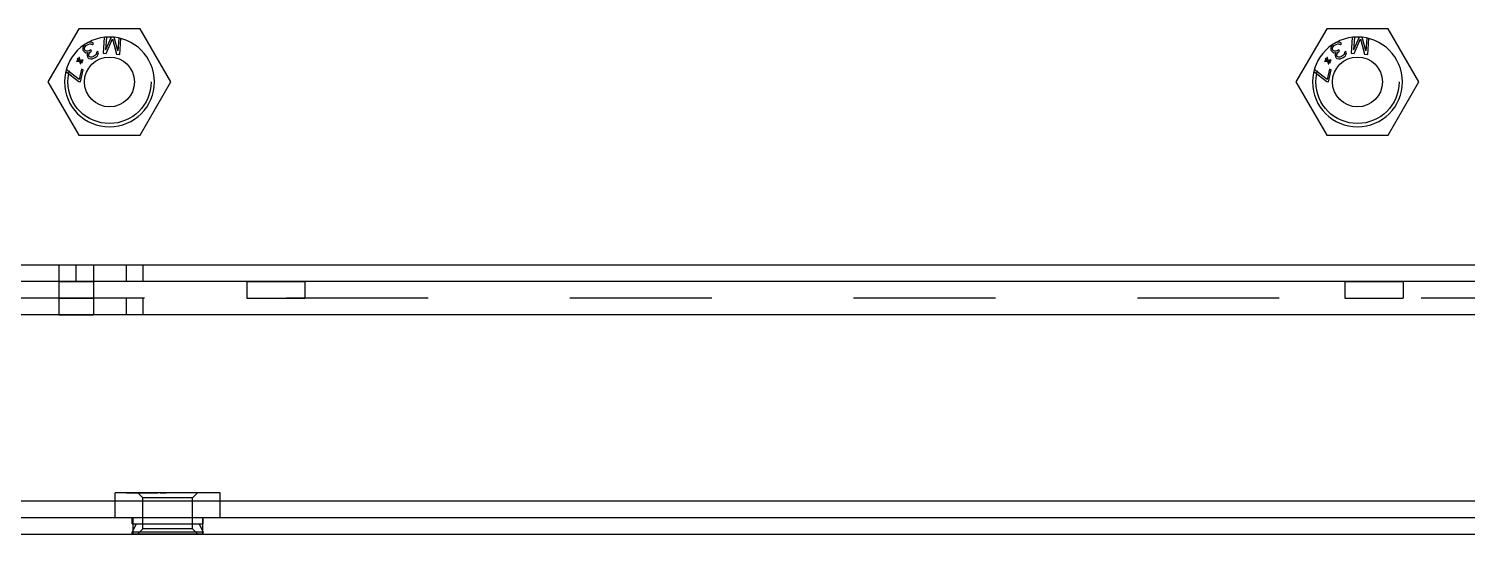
# Model space of a CAD drawing. Header units: millimetres. Extents: x 0 to 8948, y -1340 to 1100.
# Drawn here: x 5455.3 to 5541.7, y 474.4 to 504.8 of the extents above; entities that cross this region are included whole.
import ezdxf

# ---------------------------------------------------------------- set-up
doc = ezdxf.new("R2010")
doc.units = ezdxf.units.MM
doc.header["$LTSCALE"] = 85.25
doc.linetypes.add('HIDDEN', pattern=[0.2, 0.1, -0.1])
doc.layers.get('0').update_dxf_attribs({"linetype": 'CONTINUOUS'})
doc.layers.add('02___PRT_ALL_AXES', color=7, linetype='CONTINUOUS')
doc.layers.add('DEFAULT_2', color=8, linetype='HIDDEN')

msp = doc.modelspace()

# ---------------------------------------------------------------- linework, layer by layer
at = {"color": 7, "linetype": 'Continuous'}
for p, q in [((5458.864, 503.996), (5458.788, 503.973)), ((5458.958, 504.002), (5458.864, 503.996)), ((5459.033, 503.998), (5458.958, 504.002)), ((5459.102, 503.965), (5459.033, 503.998)), ((5459.792, 504.296), (5459.724, 503.346)), ((5460.211, 504.312), (5459.864, 503.549)), ((5459.919, 504.308), (5459.864, 503.549)), ((5459.911, 503.332), (5460.287, 504.201)), ((5460.287, 504.201), (5460.535, 503.288)), ((5460.612, 503.495), (5460.378, 504.3)), ((5460.667, 504.254), (5460.612, 503.495)), ((5460.722, 503.274), (5460.79, 504.225)), ((5533.864, 503.996), (5533.788, 503.973)), ((5533.958, 504.002), (5533.864, 503.996)), ((5534.033, 503.998), (5533.958, 504.002)), ((5534.102, 503.965), (5534.033, 503.998)), ((5534.792, 504.296), (5534.724, 503.346)), ((5535.211, 504.312), (5534.864, 503.549)), ((5534.919, 504.308), (5534.864, 503.549)), ((5534.911, 503.332), (5535.287, 504.201)), ((5535.287, 504.201), (5535.535, 503.288)), ((5535.612, 503.495), (5535.378, 504.3)), ((5535.667, 504.254), (5535.612, 503.495)), ((5535.722, 503.274), (5535.79, 504.225)), ((5458.498, 503.676), (5458.495, 503.6)), ((5458.495, 503.6), (5458.51, 503.534)), ((5458.529, 503.745), (5458.498, 503.676)), ((5458.51, 503.534), (5458.554, 503.461)), ((5458.579, 503.824), (5458.529, 503.745)), ((5458.554, 503.461), (5458.615, 503.399)), ((5458.635, 503.881), (5458.579, 503.824)), ((5458.595, 503.635), (5458.609, 503.693)), ((5458.599, 503.588), (5458.595, 503.635)), ((5458.643, 503.515), (5458.599, 503.588)), ((5458.609, 503.693), (5458.634, 503.733)), ((5458.615, 503.399), (5458.684, 503.366)), ((5458.634, 503.733), (5458.712, 503.805)), ((5458.722, 503.464), (5458.643, 503.515)), ((5458.684, 503.366), (5458.795, 503.383)), ((5458.712, 503.805), (5458.819, 503.869)), ((5458.798, 503.459), (5458.722, 503.464)), ((5458.757, 503.285), (5458.754, 503.209)), ((5458.754, 503.209), (5458.78, 503.126)), ((5458.795, 503.383), (5458.757, 503.285)), ((5458.78, 503.126), (5458.802, 503.089)), ((5458.916, 503.505), (5458.798, 503.459)), ((5458.819, 503.869), (5458.919, 503.905)), ((5458.861, 503.274), (5458.875, 503.332)), ((5458.869, 503.179), (5458.861, 503.274)), ((5458.891, 503.143), (5458.869, 503.179)), ((5458.875, 503.332), (5458.96, 503.433)), ((5458.96, 503.11), (5458.891, 503.143)), ((5458.987, 503.548), (5458.916, 503.505)), ((5458.919, 503.905), (5458.966, 503.908)), ((5458.96, 503.433), (5459.031, 503.475)), ((5458.966, 503.908), (5459.023, 503.893)), ((5459.031, 503.475), (5458.987, 503.548)), ((5459.023, 503.893), (5459.063, 503.867)), ((5459.135, 503.141), (5459.035, 503.105)), ((5459.063, 503.867), (5459.153, 503.921)), ((5459.153, 503.921), (5459.102, 503.965)), ((5459.207, 503.184), (5459.135, 503.141)), ((5459.285, 503.256), (5459.207, 503.184)), ((5459.244, 503.082), (5459.358, 503.175)), ((5459.317, 503.324), (5459.285, 503.256)), ((5459.32, 503.4), (5459.317, 503.324)), ((5459.409, 503.454), (5459.32, 503.4)), ((5459.358, 503.175), (5459.407, 503.255)), ((5459.407, 503.255), (5459.435, 503.37)), ((5459.435, 503.37), (5459.409, 503.454)), ((5459.724, 503.346), (5459.911, 503.332)), ((5460.535, 503.288), (5460.722, 503.274)), ((5533.498, 503.676), (5533.495, 503.6)), ((5533.495, 503.6), (5533.51, 503.534)), ((5533.529, 503.745), (5533.498, 503.676)), ((5533.51, 503.534), (5533.554, 503.461)), ((5533.579, 503.824), (5533.529, 503.745)), ((5533.554, 503.461), (5533.615, 503.399)), ((5533.635, 503.881), (5533.579, 503.824)), ((5533.595, 503.635), (5533.609, 503.693)), ((5533.599, 503.588), (5533.595, 503.635)), ((5533.643, 503.515), (5533.599, 503.588)), ((5533.609, 503.693), (5533.634, 503.733)), ((5533.615, 503.399), (5533.684, 503.366)), ((5533.634, 503.733), (5533.712, 503.805)), ((5533.722, 503.464), (5533.643, 503.515)), ((5533.684, 503.366), (5533.795, 503.383)), ((5533.712, 503.805), (5533.819, 503.869)), ((5533.798, 503.459), (5533.722, 503.464)), ((5533.757, 503.285), (5533.754, 503.209)), ((5533.754, 503.209), (5533.78, 503.126)), ((5533.795, 503.383), (5533.757, 503.285)), ((5533.78, 503.126), (5533.802, 503.089)), ((5533.916, 503.505), (5533.798, 503.459)), ((5533.819, 503.869), (5533.919, 503.905)), ((5533.861, 503.274), (5533.875, 503.332)), ((5533.869, 503.179), (5533.861, 503.274)), ((5533.891, 503.143), (5533.869, 503.179)), ((5533.875, 503.332), (5533.96, 503.433)), ((5533.96, 503.11), (5533.891, 503.143)), ((5533.987, 503.548), (5533.916, 503.505)), ((5533.919, 503.905), (5533.966, 503.908)), ((5533.96, 503.433), (5534.031, 503.475)), ((5533.966, 503.908), (5534.023, 503.893)), ((5534.031, 503.475), (5533.987, 503.548)), ((5534.023, 503.893), (5534.063, 503.867)), ((5534.135, 503.141), (5534.035, 503.105)), ((5534.063, 503.867), (5534.153, 503.921)), ((5534.153, 503.921), (5534.102, 503.965)), ((5534.207, 503.184), (5534.135, 503.141)), ((5534.285, 503.256), (5534.207, 503.184)), ((5534.244, 503.082), (5534.358, 503.175)), ((5534.317, 503.324), (5534.285, 503.256)), ((5534.32, 503.4), (5534.317, 503.324)), ((5534.409, 503.454), (5534.32, 503.4)), ((5534.358, 503.175), (5534.407, 503.255)), ((5534.407, 503.255), (5534.435, 503.37)), ((5534.435, 503.37), (5534.409, 503.454)), ((5534.724, 503.346), (5534.911, 503.332)), ((5535.535, 503.288), (5535.722, 503.274)), ((5458.285, 501.765), (5457.508, 502.364)), ((5458.276, 502.897), (5458.129, 502.873)), ((5458.129, 502.873), (5458.134, 502.844)), ((5458.134, 502.844), (5458.311, 502.873)), ((5458.178, 503.017), (5458.154, 502.983)), ((5458.154, 502.983), (5458.276, 502.897)), ((5458.3, 502.931), (5458.178, 503.017)), ((5458.302, 503.083), (5458.272, 503.078)), ((5458.272, 503.078), (5458.3, 502.931)), ((5458.421, 502.375), (5458.285, 501.765)), ((5458.334, 502.907), (5458.302, 503.083)), ((5458.311, 502.873), (5458.343, 502.697)), ((5458.511, 502.936), (5458.334, 502.907)), ((5458.343, 502.697), (5458.373, 502.702)), ((5458.345, 502.848), (5458.467, 502.763)), ((5458.373, 502.702), (5458.345, 502.848)), ((5458.361, 501.62), (5458.525, 502.352)), ((5458.369, 502.883), (5458.516, 502.907)), ((5458.491, 502.797), (5458.369, 502.883)), ((5458.525, 502.352), (5458.421, 502.375)), ((5458.467, 502.763), (5458.491, 502.797)), ((5458.516, 502.907), (5458.511, 502.936)), ((5458.802, 503.089), (5458.863, 503.027)), ((5458.863, 503.027), (5458.979, 502.997)), ((5459.035, 503.105), (5458.96, 503.11)), ((5458.979, 502.997), (5459.072, 503.003)), ((5459.072, 503.003), (5459.208, 503.06)), ((5459.208, 503.06), (5459.244, 503.082)), ((5533.285, 501.765), (5532.508, 502.364)), ((5533.276, 502.897), (5533.129, 502.873)), ((5533.129, 502.873), (5533.134, 502.844)), ((5533.134, 502.844), (5533.311, 502.873)), ((5533.178, 503.017), (5533.154, 502.983)), ((5533.154, 502.983), (5533.276, 502.897)), ((5533.3, 502.931), (5533.178, 503.017)), ((5533.302, 503.083), (5533.272, 503.078)), ((5533.272, 503.078), (5533.3, 502.931)), ((5533.421, 502.375), (5533.285, 501.765)), ((5533.334, 502.907), (5533.302, 503.083)), ((5533.311, 502.873), (5533.343, 502.697)), ((5533.511, 502.936), (5533.334, 502.907)), ((5533.343, 502.697), (5533.373, 502.702)), ((5533.345, 502.848), (5533.467, 502.763)), ((5533.373, 502.702), (5533.345, 502.848)), ((5533.361, 501.62), (5533.525, 502.352)), ((5533.369, 502.883), (5533.516, 502.907)), ((5533.491, 502.797), (5533.369, 502.883)), ((5533.525, 502.352), (5533.421, 502.375)), ((5533.467, 502.763), (5533.491, 502.797)), ((5533.516, 502.907), (5533.511, 502.936)), ((5533.802, 503.089), (5533.863, 503.027)), ((5533.863, 503.027), (5533.979, 502.997)), ((5534.035, 503.105), (5533.96, 503.11)), ((5533.979, 502.997), (5534.072, 503.003)), ((5534.072, 503.003), (5534.208, 503.06)), ((5534.208, 503.06), (5534.244, 503.082)), ((5457.477, 502.245), (5458.257, 501.644)), ((5458.257, 501.644), (5458.361, 501.62)), ((5532.477, 502.245), (5533.257, 501.644)), ((5533.257, 501.644), (5533.361, 501.62)), ((5454.102, 490.614), (5768.102, 490.614)), ((5461.102, 490.614), (5461.102, 489.614)), ((5462.102, 490.614), (5462.102, 489.614)), ((5769.102, 489.614), (5451.102, 489.614)), ((5769.102, 487.614), (5453.102, 487.614)), ((5453.102, 476.414), (5460.452, 476.414)), ((5460.452, 475.414), (5460.452, 476.914)), ((5466.752, 476.914), (5460.452, 476.914)), ((5466.752, 475.414), (5466.752, 476.914)), ((5466.752, 476.414), (5550.452, 476.414)), ((5453.102, 475.414), (5769.102, 475.414))]:
    msp.add_line(p, q, dxfattribs=at)
at = {"color": 3, "linetype": 'Continuous'}
msp.add_line((5453.102, 474.414), (5769.102, 474.414), dxfattribs=at)
at = {"color": 7, "linetype": 'Continuous'}
for centre in [(5460.102, 501.614), (5535.102, 501.614)]:
    msp.add_arc(centre, 2.7, 0, 180, dxfattribs=at)
at = {"layer": '02___PRT_ALL_AXES', "color": 8, "linetype": 'HIDDEN'}
for p, q in [((5457.052, 490.614), (5457.052, 487.614)), ((5457.052, 490.614), (5459.152, 490.614)), ((5458.102, 489.614), (5458.102, 490.614)), ((5459.152, 490.614), (5459.152, 487.614)), ((5457.052, 489.614), (5459.152, 489.614)), ((5468.352, 489.614), (5468.352, 488.614)), ((5468.352, 489.614), (5471.852, 489.614)), ((5471.852, 489.614), (5471.852, 488.614)), ((5534.352, 489.614), (5537.852, 489.614)), ((5534.352, 489.614), (5534.352, 488.614)), ((5537.852, 489.614), (5537.852, 488.614)), ((5457.052, 488.614), (5459.152, 488.614)), ((5468.352, 488.614), (5471.852, 488.614)), ((5534.352, 488.614), (5537.852, 488.614)), ((5457.052, 487.614), (5459.152, 487.614)), ((5461.502, 475.414), (5461.502, 474.414)), ((5461.502, 475.414), (5465.702, 475.414)), ((5465.702, 475.414), (5465.702, 474.414)), ((5461.502, 474.414), (5465.702, 474.414))]:
    msp.add_line(p, q, dxfattribs=at)
at = {"layer": '02___PRT_ALL_AXES', "color": 7, "linetype": 'Continuous'}
for centre in [(5460.102, 501.614), (5535.102, 501.614)]:
    msp.add_circle(centre, 1.5, dxfattribs=at)
for centre in [(5460.102, 501.614), (5535.102, 501.614)]:
    msp.add_arc(centre, 2.7, 180, 0, dxfattribs=at)
at = {"layer": 'DEFAULT_2', "color": 8, "linetype": 'HIDDEN'}
for p, q in [((5458.254, 504.814), (5456.407, 501.614)), ((5461.949, 504.814), (5458.254, 504.814)), ((5463.797, 501.614), (5461.949, 504.814)), ((5533.254, 504.814), (5531.407, 501.614)), ((5536.949, 504.814), (5533.254, 504.814)), ((5538.797, 501.614), (5536.949, 504.814)), ((5456.407, 501.614), (5458.254, 498.414)), ((5461.949, 498.414), (5463.797, 501.614)), ((5531.407, 501.614), (5533.254, 498.414)), ((5536.949, 498.414), (5538.797, 501.614)), ((5458.254, 498.414), (5461.949, 498.414)), ((5533.254, 498.414), (5536.949, 498.414)), ((5769.102, 488.614), (5453.102, 488.614)), ((5461.102, 488.614), (5461.102, 487.614)), ((5462.102, 488.614), (5462.102, 487.614)), ((5460.452, 476.414), (5466.752, 476.414)), ((5461.126, 476.894), (5461.126, 476.914)), ((5463.018, 476.894), (5461.126, 476.894)), ((5461.14, 476.894), (5461.14, 476.914)), ((5461.163, 476.914), (5461.163, 476.894)), ((5461.17, 476.894), (5461.17, 476.914)), ((5461.208, 476.914), (5461.208, 476.894)), ((5461.208, 476.894), (5461.208, 476.914)), ((5461.209, 476.914), (5461.209, 476.894)), ((5461.211, 476.894), (5461.211, 476.914)), ((5461.221, 476.894), (5461.221, 476.914)), ((5461.231, 476.914), (5461.231, 476.894)), ((5461.455, 476.894), (5461.455, 476.914)), ((5461.488, 476.894), (5461.488, 476.914)), ((5461.569, 476.894), (5461.569, 476.914)), ((5461.602, 476.894), (5461.602, 476.914)), ((5461.611, 476.914), (5461.611, 476.894)), ((5461.623, 476.894), (5461.623, 476.914)), ((5461.643, 476.914), (5461.643, 476.894)), ((5461.644, 476.894), (5461.644, 476.914)), ((5461.646, 476.894), (5461.646, 476.914)), ((5461.673, 476.894), (5461.673, 476.914)), ((5461.674, 476.894), (5461.674, 476.914)), ((5461.68, 476.894), (5461.68, 476.914)), ((5461.69, 476.894), (5461.69, 476.914)), ((5461.702, 476.914), (5461.702, 476.894)), ((5461.703, 476.894), (5461.703, 476.914)), ((5461.748, 476.894), (5461.748, 476.914)), ((5461.76, 476.894), (5461.76, 476.914)), ((5461.79, 476.894), (5461.79, 476.914)), ((5461.793, 476.894), (5461.793, 476.914)), ((5461.796, 476.894), (5461.796, 476.914)), ((5462.102, 476.614), (5461.802, 476.914)), ((5461.803, 476.894), (5461.803, 476.914)), ((5461.87, 476.894), (5461.87, 476.914)), ((5461.887, 476.914), (5461.887, 476.894)), ((5461.89, 476.894), (5461.89, 476.914)), ((5461.892, 476.894), (5461.892, 476.914)), ((5461.893, 476.914), (5461.893, 476.894)), ((5461.907, 476.914), (5461.907, 476.894)), ((5461.91, 476.894), (5461.91, 476.914)), ((5461.913, 476.894), (5461.913, 476.914)), ((5461.925, 476.894), (5461.925, 476.914)), ((5461.927, 476.894), (5461.927, 476.914)), ((5461.935, 476.894), (5461.935, 476.914)), ((5461.936, 476.894), (5461.936, 476.914)), ((5461.996, 476.894), (5461.996, 476.914)), ((5461.997, 476.894), (5461.997, 476.914)), ((5462.009, 476.914), (5462.009, 476.894)), ((5462.034, 476.894), (5462.034, 476.914)), ((5462.04, 476.894), (5462.04, 476.914)), ((5462.056, 476.894), (5462.056, 476.914)), ((5462.058, 476.894), (5462.058, 476.914)), ((5462.071, 476.914), (5462.071, 476.894)), ((5462.075, 476.894), (5462.075, 476.914)), ((5462.085, 476.894), (5462.085, 476.914)), ((5462.086, 476.894), (5462.086, 476.914)), ((5462.089, 476.894), (5462.089, 476.914)), ((5462.101, 476.894), (5462.101, 476.914)), ((5462.102, 474.744), (5462.102, 476.614)), ((5465.102, 476.614), (5462.102, 476.614)), ((5462.114, 476.914), (5462.114, 476.894)), ((5462.115, 476.894), (5462.115, 476.914)), ((5462.116, 476.894), (5462.116, 476.914)), ((5462.15, 476.914), (5462.15, 476.894)), ((5462.157, 476.894), (5462.157, 476.914)), ((5462.217, 476.894), (5462.217, 476.914)), ((5462.224, 476.914), (5462.224, 476.894)), ((5462.248, 476.894), (5462.248, 476.914)), ((5462.259, 476.894), (5462.259, 476.914)), ((5462.271, 476.914), (5462.271, 476.894)), ((5462.282, 476.894), (5462.282, 476.914)), ((5462.282, 476.894), (5462.282, 476.914)), ((5462.293, 476.894), (5462.293, 476.914)), ((5462.295, 476.894), (5462.295, 476.914)), ((5462.334, 476.894), (5462.334, 476.914)), ((5462.362, 476.894), (5462.362, 476.914)), ((5462.37, 476.894), (5462.37, 476.914)), ((5462.37, 476.894), (5462.37, 476.914)), ((5462.446, 476.914), (5462.446, 476.894)), ((5462.464, 476.894), (5462.464, 476.914)), ((5462.493, 476.894), (5462.493, 476.914)), ((5462.506, 476.914), (5462.506, 476.894)), ((5462.516, 476.914), (5462.516, 476.894)), ((5462.534, 476.894), (5462.534, 476.914)), ((5462.564, 476.914), (5462.564, 476.894)), ((5462.572, 476.894), (5462.572, 476.914)), ((5462.701, 476.914), (5462.701, 476.894)), ((5462.735, 476.894), (5462.735, 476.914)), ((5462.763, 476.894), (5462.763, 476.914)), ((5462.771, 476.894), (5462.771, 476.914)), ((5462.8, 476.894), (5462.8, 476.914)), ((5462.812, 476.894), (5462.812, 476.914)), ((5462.839, 476.894), (5462.839, 476.914)), ((5462.847, 476.894), (5462.847, 476.914)), ((5463.006, 476.894), (5463.006, 476.914)), ((5463.018, 476.894), (5463.018, 476.914)), ((5463.158, 476.914), (5463.158, 476.894)), ((5463.539, 476.894), (5463.158, 476.894)), ((5463.159, 476.894), (5463.159, 476.914)), ((5463.199, 476.894), (5463.199, 476.914)), ((5463.208, 476.894), (5463.208, 476.914)), ((5463.209, 476.914), (5463.209, 476.894)), ((5463.21, 476.894), (5463.21, 476.914)), ((5463.232, 476.894), (5463.232, 476.914)), ((5463.239, 476.894), (5463.239, 476.914)), ((5463.239, 476.914), (5463.239, 476.894)), ((5463.243, 476.894), (5463.243, 476.914)), ((5463.247, 476.894), (5463.247, 476.914)), ((5463.325, 476.894), (5463.325, 476.914)), ((5463.34, 476.894), (5463.34, 476.914)), ((5463.341, 476.894), (5463.341, 476.914)), ((5463.35, 476.894), (5463.35, 476.914)), ((5463.375, 476.894), (5463.375, 476.914)), ((5463.386, 476.894), (5463.386, 476.914)), ((5463.432, 476.894), (5463.432, 476.914)), ((5463.459, 476.894), (5463.459, 476.914)), ((5463.465, 476.894), (5463.465, 476.914)), ((5463.491, 476.894), (5463.491, 476.914)), ((5463.492, 476.894), (5463.492, 476.914)), ((5463.498, 476.894), (5463.498, 476.914)), ((5463.499, 476.894), (5463.499, 476.914)), ((5463.506, 476.914), (5463.506, 476.894)), ((5463.51, 476.894), (5463.51, 476.914)), ((5463.538, 476.894), (5463.538, 476.914)), ((5463.539, 476.894), (5463.539, 476.914)), ((5465.102, 476.614), (5465.402, 476.914)), ((5465.102, 474.744), (5465.102, 476.614)), ((5461.477, 475.034), (5461.477, 475.414)), ((5461.477, 475.034), (5465.727, 475.034)), ((5461.702, 475.034), (5461.477, 474.544)), ((5462.102, 474.744), (5461.802, 474.444)), ((5465.102, 474.744), (5462.102, 474.744)), ((5465.102, 474.744), (5465.402, 474.444)), ((5465.502, 475.034), (5465.727, 474.544)), ((5465.727, 475.034), (5465.727, 475.414)), ((5461.477, 474.444), (5461.477, 474.544)), ((5465.727, 474.544), (5461.477, 474.544)), ((5461.477, 474.444), (5465.727, 474.444)), ((5465.727, 474.444), (5465.727, 474.544))]:
    msp.add_line(p, q, dxfattribs=at)
for centre in [(5460.102, 501.614), (5535.102, 501.614)]:
    msp.add_circle(centre, 2.5, dxfattribs=at)

doc.saveas('drawing.dxf')
